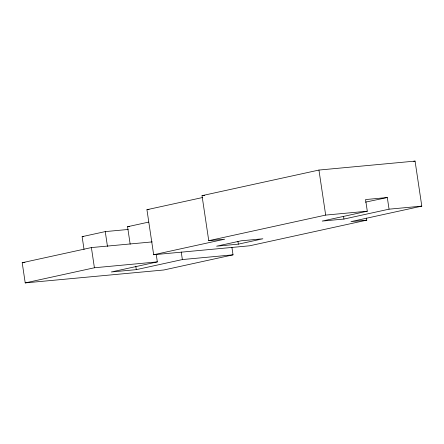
<?xml version="1.0" encoding="UTF-8"?>
<svg xmlns="http://www.w3.org/2000/svg" width="444" height="444" viewBox="0 0 444 444"><rect width="100%" height="100%" fill="white"/><g stroke="black" fill="none" stroke-linecap="round" stroke-linejoin="round"><path stroke-width="0.67" d="M202.392 197.563L146.936 209.701L153.668 254.739L224.681 239.194L208.752 240.681L202.02 195.649L318.947 170.058L415.068 161.094L421.8 206.127L350.965 221.628L366.777 220.157L366.472 218.109M413.719 161.388L415.068 161.094M84.033 249.45L82.123 236.663L105.25 231.602L128.238 229.459M130.17 244.217L127.556 226.718L148.673 222.1M231.907 247.314L233.033 254.839L163.842 269.985L25.219 282.906L22.2 262.72L91.392 247.574L152.275 241.897M387.312 197.536L365.567 199.561L367.305 211.205L322.205 221.079L343.95 219.053L389.049 209.18L387.312 197.536L365.423 202.153M208.752 240.681L325.674 215.09L367.305 211.205M25.219 282.906L94.411 267.765L157.348 261.893L156.221 254.357M157.348 261.893L111.283 271.978L136.297 269.647L182.362 259.562L233.033 254.839M238.339 244.156L262.909 238.778L241.164 240.803L216.594 246.181L238.339 244.156L237.929 241.425M366.777 220.157L249.678 245.787L153.668 254.739M202.02 195.649L204.678 195.399M146.936 209.701L149.006 209.513M127.556 226.718L129.581 226.529M82.123 236.663L83.5 236.535M389.049 209.18L421.8 206.127M22.2 262.72L24.936 262.465M343.545 216.322L343.95 219.053M318.947 170.058L325.674 215.09M181.235 252.026L182.362 259.562M135.786 266.222L136.297 269.647M105.25 231.602L107.465 246.403M91.392 247.574L94.411 267.765"/></g></svg>
